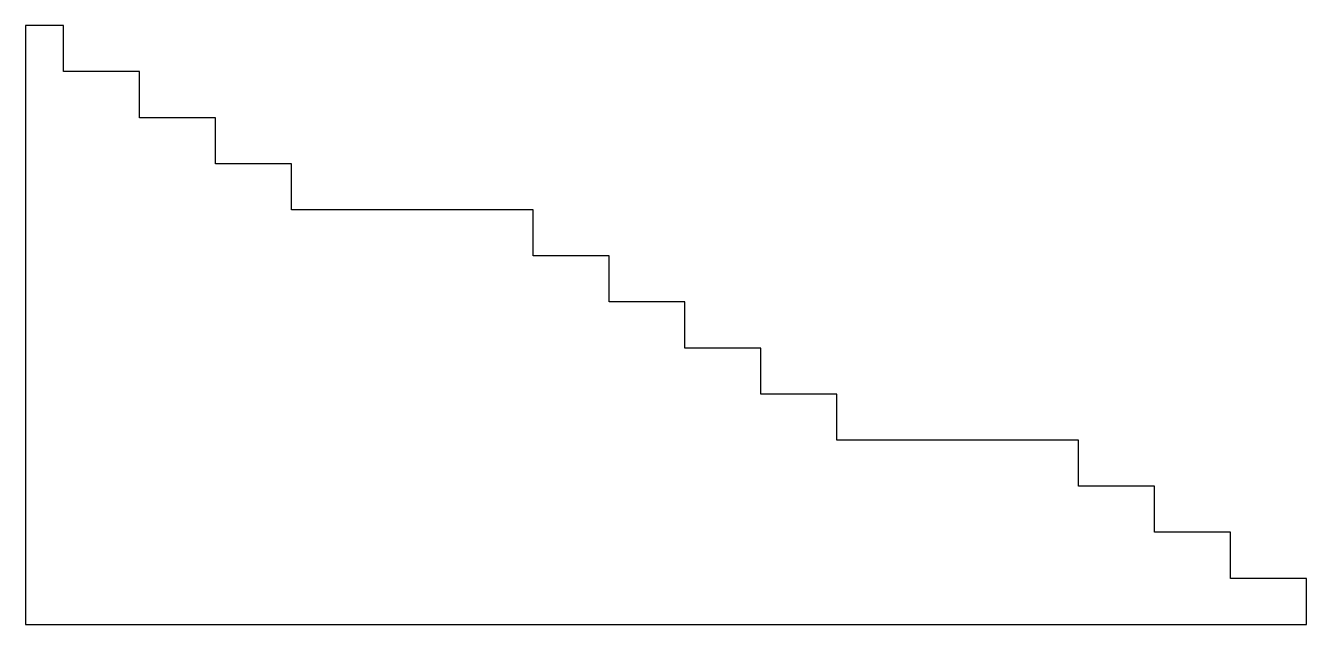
# Model space of a CAD drawing. Header units: millimetres. Extents: x -72.2 to -56.4, y 180.7 to 188.
import ezdxf

# ---------------------------------------------------------------- set-up
doc = ezdxf.new("R2010")
doc.units = ezdxf.units.MM

msp = doc.modelspace()

# ---------------------------------------------------------------- linework, layer by layer
msp.add_lwpolyline([(-68.423847, 185.762913), (-68.890397, 185.762913), (-68.890397, 186.328913), (-69.823497, 186.328913), (-69.823497, 186.894913), (-70.756597, 186.894913), (-70.756597, 187.460913), (-71.689697, 187.460913), (-71.689697, 188.026913), (-72.156247, 188.026913), (-72.156247, 180.668913), (-56.424261, 180.668913), (-56.424261, 181.234913), (-57.357361, 181.234913), (-57.357361, 181.800913), (-58.290461, 181.800913), (-58.290461, 182.366913), (-59.223561, 182.366913), (-59.223561, 182.932913), (-59.690111, 182.932913), (-62.190779, 182.932913), (-62.190779, 183.498913), (-63.123879, 183.498913), (-63.123879, 184.064913), (-64.056979, 184.064913), (-64.056979, 184.630913), (-64.990079, 184.630913), (-64.990079, 185.196913), (-65.923179, 185.196913), (-65.923179, 185.762913), (-68.423847, 185.762913)])

doc.saveas('drawing.dxf')
